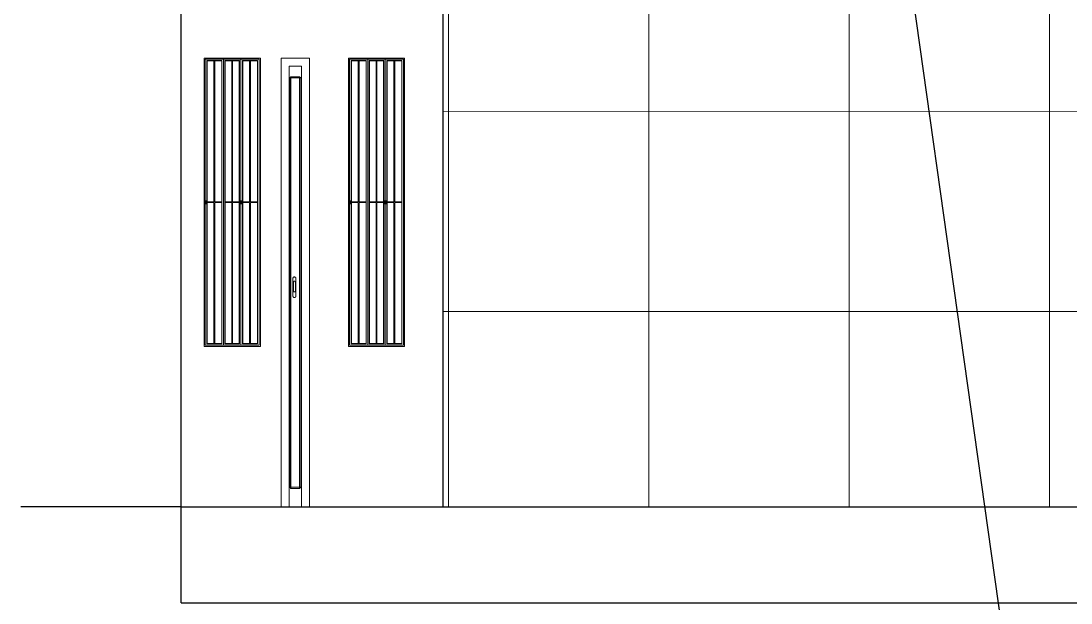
# Model space of a CAD drawing. Header units: inches. Extents: x -5000150 to -4996975, y -3262045 to -3259800.
# Drawn here: x -4998439 to -4998242.5, y -3261155.9 to -3261047 of the extents above; entities that cross this region are included whole.
import ezdxf

# ---------------------------------------------------------------- set-up
doc = ezdxf.new("R2010")
doc.units = ezdxf.units.IN
doc.header["$LTSCALE"] = 2
doc.header["$MEASUREMENT"] = 0
doc.linetypes.add('ACAD_ISO02W100', pattern=[15, 12, -3])
doc.layers.get('0').update_dxf_attribs({"linetype": 'CONTINUOUS'})
doc.layers.add('HATCH', color=60, linetype='ACAD_ISO02W100', lineweight=13)
doc.layers.add('window', color=4, linetype='CONTINUOUS', lineweight=13)

msp = doc.modelspace()

# ---------------------------------------------------------------- hatches: boundary and pattern name
at = {"layer": 'HATCH', "transparency": 33554661}
h = msp.add_hatch(dxfattribs=at)
h.set_pattern_fill('ANSI37', color=256, scale=300, angle=45)
h.set_pattern_definition([(90, (6203.46, 1998.61), (-37.5, 0), []), (180, (6203.46, 1998.61), (-4e-15, -37.5), [])])
h.paths.add_polyline_path([(-4998360.01, -3261137.91), (-4998075.77, -3261137.91), (-4998075.77, -3260806.91), (-4998045.77, -3260806.91), (-4998045.77, -3260801.91), (-4998075.77, -3260801.91), (-4998075.77, -3260763.91), (-4998360.01, -3260763.91), (-4998360.01, -3260801.91)])

# ---------------------------------------------------------------- linework, layer by layer
at = {"ltscale": 0.5}
for p, q in [((-4998360.01, -3261137.91), (-4998360.01, -3260801.91)), ((-4998409.02, -3261137.91), (-4998409.02, -3261030.91)), ((-4998409.02, -3261137.91), (-4998439.02, -3261137.91)), ((-4998409.02, -3261137.91), (-4998075.77, -3261137.91)), ((-4998409.02, -3261155.91), (-4998409.02, -3261137.91)), ((-4998409.02, -3261155.91), (-4998075.77, -3261155.91))]:
    msp.add_line(p, q, dxfattribs=at)
msp.add_xline((-4998403.3, -3260110.56), (-0.1395005, 0.990222), dxfattribs=at)
at = {"layer": 'window'}
for p, q in [((-4998404.75, -3261107.91), (-4998404.75, -3261053.91)), ((-4998394.22, -3261053.91), (-4998404.75, -3261053.91)), ((-4998404.53, -3261107.65), (-4998404.53, -3261054.11)), ((-4998394.45, -3261054.11), (-4998404.53, -3261054.11)), ((-4998404.24, -3261107.39), (-4998404.24, -3261054.38)), ((-4998404.24, -3261054.38), (-4998401.42, -3261054.38)), ((-4998404.2, -3261054.41), (-4998404.24, -3261054.38)), ((-4998404.2, -3261107.35), (-4998404.2, -3261054.41)), ((-4998401.45, -3261054.41), (-4998404.2, -3261054.41)), ((-4998402.9, -3261054.41), (-4998402.9, -3261080.81)), ((-4998402.75, -3261054.41), (-4998402.75, -3261080.81)), ((-4998401.45, -3261054.41), (-4998401.42, -3261054.38)), ((-4998401.45, -3261054.41), (-4998401.45, -3261107.35)), ((-4998401.42, -3261054.38), (-4998401.42, -3261107.39)), ((-4998401.13, -3261054.11), (-4998401.13, -3261107.65)), ((-4998398.13, -3261054.38), (-4998400.84, -3261054.38)), ((-4998400.84, -3261054.38), (-4998400.84, -3261107.39)), ((-4998400.8, -3261054.41), (-4998400.84, -3261054.38)), ((-4998400.8, -3261054.41), (-4998400.8, -3261107.35)), ((-4998400.8, -3261054.41), (-4998398.17, -3261054.41)), ((-4998399.56, -3261054.41), (-4998399.56, -3261080.81)), ((-4998399.41, -3261054.41), (-4998399.41, -3261080.81)), ((-4998398.17, -3261054.41), (-4998398.13, -3261054.38)), ((-4998398.17, -3261107.35), (-4998398.17, -3261054.41)), ((-4998398.13, -3261107.39), (-4998398.13, -3261054.38)), ((-4998397.84, -3261054.11), (-4998397.84, -3261107.65)), ((-4998397.55, -3261107.39), (-4998397.55, -3261054.38)), ((-4998397.55, -3261054.38), (-4998394.74, -3261054.38)), ((-4998397.52, -3261054.41), (-4998397.55, -3261054.38)), ((-4998397.52, -3261107.35), (-4998397.52, -3261054.41)), ((-4998394.77, -3261054.41), (-4998397.52, -3261054.41)), ((-4998396.22, -3261054.41), (-4998396.22, -3261080.81)), ((-4998396.07, -3261054.41), (-4998396.07, -3261080.81)), ((-4998394.77, -3261054.41), (-4998394.74, -3261054.38)), ((-4998394.77, -3261054.41), (-4998394.77, -3261107.35)), ((-4998394.74, -3261054.38), (-4998394.74, -3261107.39)), ((-4998394.45, -3261054.11), (-4998394.45, -3261107.65)), ((-4998394.22, -3261107.91), (-4998394.22, -3261053.91)), ((-4998377.73, -3261107.91), (-4998377.73, -3261053.91)), ((-4998367.21, -3261053.91), (-4998377.73, -3261053.91)), ((-4998377.51, -3261107.65), (-4998377.51, -3261054.11)), ((-4998367.43, -3261054.11), (-4998377.51, -3261054.11)), ((-4998377.22, -3261107.39), (-4998377.22, -3261054.38)), ((-4998377.22, -3261054.38), (-4998374.4, -3261054.38)), ((-4998377.18, -3261054.41), (-4998377.22, -3261054.38)), ((-4998377.18, -3261107.35), (-4998377.18, -3261054.41)), ((-4998374.44, -3261054.41), (-4998377.18, -3261054.41)), ((-4998375.88, -3261054.41), (-4998375.88, -3261080.81)), ((-4998375.74, -3261054.41), (-4998375.74, -3261080.81)), ((-4998374.44, -3261054.41), (-4998374.4, -3261054.38)), ((-4998374.44, -3261054.41), (-4998374.44, -3261107.35)), ((-4998374.4, -3261054.38), (-4998374.4, -3261107.39)), ((-4998374.11, -3261054.11), (-4998374.11, -3261107.65)), ((-4998371.12, -3261054.38), (-4998373.82, -3261054.38)), ((-4998373.82, -3261054.38), (-4998373.82, -3261107.39)), ((-4998373.78, -3261054.41), (-4998373.82, -3261054.38)), ((-4998373.78, -3261054.41), (-4998373.78, -3261107.35)), ((-4998373.78, -3261054.41), (-4998371.15, -3261054.41)), ((-4998372.54, -3261054.41), (-4998372.54, -3261080.81)), ((-4998372.4, -3261054.41), (-4998372.4, -3261080.81)), ((-4998371.15, -3261054.41), (-4998371.12, -3261054.38)), ((-4998371.15, -3261107.35), (-4998371.15, -3261054.41)), ((-4998371.12, -3261107.39), (-4998371.12, -3261054.38)), ((-4998370.83, -3261054.11), (-4998370.83, -3261107.65)), ((-4998370.54, -3261107.39), (-4998370.54, -3261054.38)), ((-4998370.54, -3261054.38), (-4998367.72, -3261054.38)), ((-4998370.5, -3261054.41), (-4998370.54, -3261054.38)), ((-4998370.5, -3261107.35), (-4998370.5, -3261054.41)), ((-4998367.76, -3261054.41), (-4998370.5, -3261054.41)), ((-4998369.2, -3261054.41), (-4998369.2, -3261080.81)), ((-4998369.06, -3261054.41), (-4998369.06, -3261080.81)), ((-4998367.76, -3261054.41), (-4998367.72, -3261054.38)), ((-4998367.76, -3261054.41), (-4998367.76, -3261107.35)), ((-4998367.72, -3261054.38), (-4998367.72, -3261107.39)), ((-4998367.43, -3261054.11), (-4998367.43, -3261107.65)), ((-4998367.21, -3261107.91), (-4998367.21, -3261053.91)), ((-4998388.71, -3261057.6), (-4998388.49, -3261057.38)), ((-4998386.65, -3261057.6), (-4998386.88, -3261057.38)), ((-4998404.42, -3261080.64), (-4998404.41, -3261080.63)), ((-4998404.42, -3261080.64), (-4998404.42, -3261080.64)), ((-4998404.42, -3261080.65), (-4998404.42, -3261080.64)), ((-4998404.42, -3261080.65), (-4998404.42, -3261080.64)), ((-4998404.42, -3261081.15), (-4998404.42, -3261080.65)), ((-4998404.42, -3261081.16), (-4998404.42, -3261081.15)), ((-4998404.42, -3261081.16), (-4998404.41, -3261081.17)), ((-4998404.42, -3261081.16), (-4998404.42, -3261081.16)), ((-4998404.4, -3261080.62), (-4998404.41, -3261080.63)), ((-4998404.41, -3261080.63), (-4998404.41, -3261080.63)), ((-4998404.41, -3261080.63), (-4998404.41, -3261080.63)), ((-4998404.4, -3261080.75), (-4998404.41, -3261080.76)), ((-4998404.41, -3261080.76), (-4998404.41, -3261081.01)), ((-4998404.4, -3261081.01), (-4998404.41, -3261081.01)), ((-4998404.41, -3261081.17), (-4998404.41, -3261081.17)), ((-4998404.4, -3261081.18), (-4998404.41, -3261081.17)), ((-4998404.41, -3261081.17), (-4998404.41, -3261081.17)), ((-4998404.39, -3261080.62), (-4998404.4, -3261080.62)), ((-4998404.4, -3261080.62), (-4998404.4, -3261080.62)), ((-4998404.4, -3261080.74), (-4998404.4, -3261080.75)), ((-4998404.4, -3261080.74), (-4998404.4, -3261080.74)), ((-4998404.39, -3261080.74), (-4998404.4, -3261080.74)), ((-4998404.4, -3261080.75), (-4998404.4, -3261080.75)), ((-4998404.4, -3261080.75), (-4998404.4, -3261080.75)), ((-4998404.4, -3261081.02), (-4998404.4, -3261081.01)), ((-4998404.4, -3261081.01), (-4998404.4, -3261081.01)), ((-4998404.39, -3261081.03), (-4998404.4, -3261081.02)), ((-4998404.4, -3261081.02), (-4998404.4, -3261081.02)), ((-4998404.4, -3261081.02), (-4998404.4, -3261081.02)), ((-4998404.4, -3261081.18), (-4998404.4, -3261081.18)), ((-4998404.4, -3261081.18), (-4998404.39, -3261081.18)), ((-4998404.38, -3261080.62), (-4998404.39, -3261080.62)), ((-4998404.39, -3261080.73), (-4998404.39, -3261080.74)), ((-4998404.38, -3261080.73), (-4998404.39, -3261080.73)), ((-4998404.39, -3261080.74), (-4998404.39, -3261080.74)), ((-4998404.38, -3261081.03), (-4998404.39, -3261081.03)), ((-4998404.39, -3261081.03), (-4998404.39, -3261081.03)), ((-4998404.39, -3261081.03), (-4998404.39, -3261081.03)), ((-4998404.38, -3261081.18), (-4998404.39, -3261081.18)), ((-4998404.38, -3261080.62), (-4998404.38, -3261080.62)), ((-4998404.37, -3261080.62), (-4998404.38, -3261080.62)), ((-4998404.38, -3261080.73), (-4998404.38, -3261080.73)), ((-4998404.37, -3261080.73), (-4998404.38, -3261080.73)), ((-4998404.37, -3261081.03), (-4998404.38, -3261081.03)), ((-4998404.38, -3261081.03), (-4998404.38, -3261081.03)), ((-4998404.38, -3261081.18), (-4998404.38, -3261081.18)), ((-4998404.38, -3261081.18), (-4998404.37, -3261081.18)), ((-4998404.37, -3261080.62), (-4998404.37, -3261080.62)), ((-4998404.37, -3261080.62), (-4998404.36, -3261080.62)), ((-4998404.37, -3261080.73), (-4998404.37, -3261080.73)), ((-4998404.37, -3261080.74), (-4998404.37, -3261080.73)), ((-4998404.36, -3261080.74), (-4998404.37, -3261080.74)), ((-4998404.36, -3261081.03), (-4998404.37, -3261081.03)), ((-4998404.37, -3261081.03), (-4998404.37, -3261081.03)), ((-4998404.37, -3261081.03), (-4998404.37, -3261081.03)), ((-4998404.36, -3261081.18), (-4998404.37, -3261081.18)), ((-4998404.37, -3261081.18), (-4998404.37, -3261081.18)), ((-4998404.36, -3261080.62), (-4998404.35, -3261080.62)), ((-4998404.36, -3261080.74), (-4998404.36, -3261080.74)), ((-4998404.36, -3261080.74), (-4998404.36, -3261080.74)), ((-4998404.35, -3261080.75), (-4998404.36, -3261080.74)), ((-4998404.35, -3261081.02), (-4998404.36, -3261081.02)), ((-4998404.36, -3261081.02), (-4998404.36, -3261081.02)), ((-4998404.36, -3261081.02), (-4998404.36, -3261081.03)), ((-4998404.35, -3261081.18), (-4998404.36, -3261081.18)), ((-4998404.35, -3261080.62), (-4998404.35, -3261080.63)), ((-4998404.35, -3261080.63), (-4998404.35, -3261080.63)), ((-4998404.34, -3261080.63), (-4998404.35, -3261080.63)), ((-4998404.35, -3261080.75), (-4998404.35, -3261080.75)), ((-4998404.35, -3261080.75), (-4998404.35, -3261080.75)), ((-4998404.35, -3261080.76), (-4998404.35, -3261080.75)), ((-4998404.35, -3261081.01), (-4998404.35, -3261080.76)), ((-4998404.35, -3261081.01), (-4998404.35, -3261081.01)), ((-4998404.35, -3261081.01), (-4998404.35, -3261081.01)), ((-4998404.35, -3261081.01), (-4998404.35, -3261081.02)), ((-4998404.35, -3261081.17), (-4998404.34, -3261081.17)), ((-4998404.35, -3261081.17), (-4998404.35, -3261081.17)), ((-4998404.35, -3261081.18), (-4998404.35, -3261081.17)), ((-4998404.34, -3261080.64), (-4998404.34, -3261080.63)), ((-4998404.34, -3261080.64), (-4998404.34, -3261080.65)), ((-4998404.34, -3261080.64), (-4998404.34, -3261080.64)), ((-4998404.34, -3261080.65), (-4998404.34, -3261081.15)), ((-4998404.34, -3261081.16), (-4998404.34, -3261081.15)), ((-4998404.34, -3261081.15), (-4998404.34, -3261081.16)), ((-4998404.34, -3261081.16), (-4998404.34, -3261081.16)), ((-4998404.34, -3261081.16), (-4998404.34, -3261081.17)), ((-4998404.2, -3261080.81), (-4998402.9, -3261080.81)), ((-4998404.2, -3261080.95), (-4998402.9, -3261080.95)), ((-4998402.9, -3261080.95), (-4998402.9, -3261107.35)), ((-4998402.75, -3261080.81), (-4998401.45, -3261080.81)), ((-4998402.75, -3261080.95), (-4998401.45, -3261080.95)), ((-4998402.75, -3261080.95), (-4998402.75, -3261107.35)), ((-4998399.56, -3261080.81), (-4998400.8, -3261080.81)), ((-4998399.56, -3261080.95), (-4998400.8, -3261080.95)), ((-4998399.56, -3261080.95), (-4998399.56, -3261107.35)), ((-4998398.17, -3261080.81), (-4998399.41, -3261080.81)), ((-4998399.41, -3261080.95), (-4998399.41, -3261107.35)), ((-4998398.17, -3261080.95), (-4998399.41, -3261080.95)), ((-4998398.03, -3261080.63), (-4998398.03, -3261080.64)), ((-4998398.02, -3261080.63), (-4998398.03, -3261080.63)), ((-4998398.03, -3261080.64), (-4998398.03, -3261080.65)), ((-4998398.03, -3261080.64), (-4998398.03, -3261080.64)), ((-4998398.03, -3261080.65), (-4998398.03, -3261081.15)), ((-4998398.03, -3261081.16), (-4998398.03, -3261081.15)), ((-4998398.03, -3261081.15), (-4998398.03, -3261081.16)), ((-4998398.03, -3261081.16), (-4998398.03, -3261081.16)), ((-4998398.03, -3261081.16), (-4998398.03, -3261081.17)), ((-4998398.03, -3261081.17), (-4998398.02, -3261081.17)), ((-4998398.01, -3261080.62), (-4998398.02, -3261080.63)), ((-4998398.02, -3261080.63), (-4998398.02, -3261080.63)), ((-4998398.02, -3261080.75), (-4998398.01, -3261080.75)), ((-4998398.02, -3261080.75), (-4998398.02, -3261080.75)), ((-4998398.02, -3261080.76), (-4998398.02, -3261080.75)), ((-4998398.02, -3261080.79), (-4998398.02, -3261080.76)), ((-4998398.02, -3261080.79), (-4998398.01, -3261080.78)), ((-4998398.02, -3261080.79), (-4998398.02, -3261080.79)), ((-4998398.02, -3261080.79), (-4998398.02, -3261080.79)), ((-4998398.02, -3261081.01), (-4998398.02, -3261080.79)), ((-4998398.02, -3261081.01), (-4998398.02, -3261081.01)), ((-4998398.02, -3261081.01), (-4998398.02, -3261081.01)), ((-4998398.02, -3261081.01), (-4998398.01, -3261081.02)), ((-4998398.02, -3261081.17), (-4998398.02, -3261081.17)), ((-4998398.02, -3261081.17), (-4998398.01, -3261081.18)), ((-4998398, -3261080.62), (-4998398.01, -3261080.62)), ((-4998398.01, -3261080.62), (-4998398.01, -3261080.62)), ((-4998398.01, -3261080.74), (-4998398, -3261080.74)), ((-4998398.01, -3261080.74), (-4998398.01, -3261080.74)), ((-4998398.01, -3261080.74), (-4998398.01, -3261080.74)), ((-4998398.01, -3261080.75), (-4998398.01, -3261080.74)), ((-4998398.01, -3261080.77), (-4998398, -3261080.77)), ((-4998398.01, -3261080.78), (-4998398.01, -3261080.77)), ((-4998398.01, -3261080.78), (-4998398.01, -3261080.78)), ((-4998398.01, -3261080.78), (-4998398.01, -3261080.78)), ((-4998398.01, -3261081.02), (-4998398.01, -3261081.02)), ((-4998398.01, -3261081.02), (-4998398.01, -3261081.02)), ((-4998398.01, -3261081.02), (-4998398.01, -3261081.03)), ((-4998398.01, -3261081.03), (-4998398, -3261081.03)), ((-4998398.01, -3261081.18), (-4998398.01, -3261081.18)), ((-4998398.01, -3261081.18), (-4998398, -3261081.18)), ((-4998398, -3261080.62), (-4998398, -3261080.62)), ((-4998397.99, -3261080.62), (-4998398, -3261080.62)), ((-4998398, -3261080.73), (-4998397.99, -3261080.73)), ((-4998398, -3261080.73), (-4998398, -3261080.73)), ((-4998398, -3261080.74), (-4998398, -3261080.73)), ((-4998398, -3261080.77), (-4998397.99, -3261080.77)), ((-4998398, -3261080.77), (-4998398, -3261080.77)), ((-4998398, -3261080.77), (-4998398, -3261080.77)), ((-4998398, -3261081.03), (-4998398, -3261081.03)), ((-4998398, -3261081.03), (-4998398, -3261081.03)), ((-4998398, -3261081.03), (-4998397.99, -3261081.03)), ((-4998398, -3261081.18), (-4998397.99, -3261081.18)), ((-4998398, -3261081.18), (-4998398, -3261081.18)), ((-4998397.98, -3261080.62), (-4998397.99, -3261080.62)), ((-4998397.99, -3261080.73), (-4998397.98, -3261080.73)), ((-4998397.99, -3261080.73), (-4998397.99, -3261080.73)), ((-4998397.99, -3261080.77), (-4998397.99, -3261080.77)), ((-4998397.99, -3261080.77), (-4998397.98, -3261080.77)), ((-4998397.99, -3261081.03), (-4998397.99, -3261081.03)), ((-4998397.99, -3261081.03), (-4998397.98, -3261081.03)), ((-4998397.99, -3261081.18), (-4998397.98, -3261081.18)), ((-4998397.98, -3261080.62), (-4998397.98, -3261080.62)), ((-4998397.97, -3261080.62), (-4998397.98, -3261080.62)), ((-4998397.98, -3261080.73), (-4998397.98, -3261080.74)), ((-4998397.98, -3261080.74), (-4998397.97, -3261080.74)), ((-4998397.98, -3261080.74), (-4998397.98, -3261080.74)), ((-4998397.98, -3261080.77), (-4998397.98, -3261080.77)), ((-4998397.98, -3261080.77), (-4998397.97, -3261080.78)), ((-4998397.98, -3261080.77), (-4998397.98, -3261080.77)), ((-4998397.98, -3261081.03), (-4998397.97, -3261081.02)), ((-4998397.98, -3261081.03), (-4998397.98, -3261081.03)), ((-4998397.98, -3261081.03), (-4998397.98, -3261081.03)), ((-4998397.98, -3261081.18), (-4998397.98, -3261081.18)), ((-4998397.98, -3261081.18), (-4998397.97, -3261081.18)), ((-4998397.97, -3261080.62), (-4998397.97, -3261080.62)), ((-4998397.96, -3261080.63), (-4998397.97, -3261080.62)), ((-4998397.97, -3261080.74), (-4998397.97, -3261080.75)), ((-4998397.97, -3261080.74), (-4998397.97, -3261080.74)), ((-4998397.97, -3261080.75), (-4998397.96, -3261080.75)), ((-4998397.97, -3261080.75), (-4998397.97, -3261080.75)), ((-4998397.97, -3261080.78), (-4998397.97, -3261080.79)), ((-4998397.97, -3261080.78), (-4998397.97, -3261080.78)), ((-4998397.97, -3261080.78), (-4998397.97, -3261080.78)), ((-4998397.97, -3261080.79), (-4998397.96, -3261080.79)), ((-4998397.97, -3261081.02), (-4998397.97, -3261081.01)), ((-4998397.97, -3261081.01), (-4998397.96, -3261081.01)), ((-4998397.97, -3261081.02), (-4998397.97, -3261081.02)), ((-4998397.97, -3261081.02), (-4998397.97, -3261081.02)), ((-4998397.97, -3261081.18), (-4998397.96, -3261081.17)), ((-4998397.97, -3261081.18), (-4998397.97, -3261081.18)), ((-4998397.95, -3261080.64), (-4998397.96, -3261080.63)), ((-4998397.96, -3261080.63), (-4998397.96, -3261080.63)), ((-4998397.96, -3261080.63), (-4998397.96, -3261080.63)), ((-4998397.96, -3261080.75), (-4998397.96, -3261080.76)), ((-4998397.96, -3261081.01), (-4998397.96, -3261080.76)), ((-4998397.96, -3261080.79), (-4998397.96, -3261080.79)), ((-4998397.96, -3261081.01), (-4998397.96, -3261081.01)), ((-4998397.96, -3261081.17), (-4998397.95, -3261081.16)), ((-4998397.96, -3261081.17), (-4998397.96, -3261081.17)), ((-4998397.96, -3261081.17), (-4998397.96, -3261081.17)), ((-4998397.95, -3261080.64), (-4998397.95, -3261080.64)), ((-4998397.95, -3261080.65), (-4998397.95, -3261080.64)), ((-4998397.95, -3261080.65), (-4998397.95, -3261080.64)), ((-4998397.95, -3261081.15), (-4998397.95, -3261080.65)), ((-4998397.95, -3261081.16), (-4998397.95, -3261081.15)), ((-4998397.95, -3261081.16), (-4998397.95, -3261081.16)), ((-4998397.74, -3261080.64), (-4998397.73, -3261080.64)), ((-4998397.74, -3261080.65), (-4998397.74, -3261080.64)), ((-4998397.74, -3261080.65), (-4998397.73, -3261080.64)), ((-4998397.74, -3261081.15), (-4998397.74, -3261080.65)), ((-4998397.74, -3261081.16), (-4998397.74, -3261081.15)), ((-4998397.73, -3261081.16), (-4998397.74, -3261081.16)), ((-4998397.73, -3261080.64), (-4998397.73, -3261080.63)), ((-4998397.72, -3261080.63), (-4998397.73, -3261080.63)), ((-4998397.73, -3261080.63), (-4998397.73, -3261080.63)), ((-4998397.73, -3261081.16), (-4998397.73, -3261081.17)), ((-4998397.73, -3261081.17), (-4998397.73, -3261081.17)), ((-4998397.73, -3261081.17), (-4998397.72, -3261081.17)), ((-4998397.72, -3261080.62), (-4998397.71, -3261080.62)), ((-4998397.72, -3261080.62), (-4998397.72, -3261080.63)), ((-4998397.72, -3261080.74), (-4998397.72, -3261080.75)), ((-4998397.72, -3261080.74), (-4998397.72, -3261080.74)), ((-4998397.71, -3261080.74), (-4998397.72, -3261080.74)), ((-4998397.72, -3261080.75), (-4998397.72, -3261080.76)), ((-4998397.72, -3261080.75), (-4998397.72, -3261080.75)), ((-4998397.72, -3261080.75), (-4998397.72, -3261080.75)), ((-4998397.72, -3261080.76), (-4998397.72, -3261081.01)), ((-4998397.72, -3261081.02), (-4998397.72, -3261081.01)), ((-4998397.72, -3261081.01), (-4998397.72, -3261081.01)), ((-4998397.72, -3261081.01), (-4998397.72, -3261081.01)), ((-4998397.71, -3261081.03), (-4998397.72, -3261081.02)), ((-4998397.72, -3261081.02), (-4998397.72, -3261081.02)), ((-4998397.72, -3261081.02), (-4998397.72, -3261081.02)), ((-4998397.72, -3261081.18), (-4998397.72, -3261081.17)), ((-4998397.71, -3261081.18), (-4998397.72, -3261081.18)), ((-4998397.7, -3261080.62), (-4998397.71, -3261080.62)), ((-4998397.71, -3261080.62), (-4998397.71, -3261080.62)), ((-4998397.7, -3261080.73), (-4998397.71, -3261080.74)), ((-4998397.71, -3261080.74), (-4998397.71, -3261080.74)), ((-4998397.7, -3261081.03), (-4998397.71, -3261081.03)), ((-4998397.71, -3261081.03), (-4998397.71, -3261081.03)), ((-4998397.7, -3261081.18), (-4998397.71, -3261081.18)), ((-4998397.71, -3261081.18), (-4998397.71, -3261081.18)), ((-4998397.7, -3261080.62), (-4998397.7, -3261080.62)), ((-4998397.69, -3261080.62), (-4998397.7, -3261080.62)), ((-4998397.7, -3261080.73), (-4998397.7, -3261080.73)), ((-4998397.7, -3261080.73), (-4998397.7, -3261080.73)), ((-4998397.69, -3261080.73), (-4998397.7, -3261080.73)), ((-4998397.69, -3261081.03), (-4998397.7, -3261081.03)), ((-4998397.7, -3261081.03), (-4998397.7, -3261081.03)), ((-4998397.7, -3261081.03), (-4998397.7, -3261081.03)), ((-4998397.7, -3261081.18), (-4998397.7, -3261081.18)), ((-4998397.7, -3261081.18), (-4998397.69, -3261081.18)), ((-4998397.69, -3261080.62), (-4998397.68, -3261080.62)), ((-4998397.69, -3261080.73), (-4998397.69, -3261080.73)), ((-4998397.68, -3261080.74), (-4998397.69, -3261080.73)), ((-4998397.68, -3261081.03), (-4998397.69, -3261081.03)), ((-4998397.69, -3261081.03), (-4998397.69, -3261081.03)), ((-4998397.69, -3261081.18), (-4998397.68, -3261081.18)), ((-4998397.68, -3261080.62), (-4998397.68, -3261080.62)), ((-4998397.68, -3261080.62), (-4998397.67, -3261080.62)), ((-4998397.68, -3261080.74), (-4998397.68, -3261080.74)), ((-4998397.68, -3261080.74), (-4998397.68, -3261080.74)), ((-4998397.68, -3261080.74), (-4998397.68, -3261080.74)), ((-4998397.67, -3261080.75), (-4998397.68, -3261080.74)), ((-4998397.67, -3261081.02), (-4998397.68, -3261081.02)), ((-4998397.68, -3261081.02), (-4998397.68, -3261081.02)), ((-4998397.68, -3261081.02), (-4998397.68, -3261081.03)), ((-4998397.68, -3261081.03), (-4998397.68, -3261081.03)), ((-4998397.67, -3261081.18), (-4998397.68, -3261081.18)), ((-4998397.68, -3261081.18), (-4998397.68, -3261081.18)), ((-4998397.67, -3261080.62), (-4998397.67, -3261080.63)), ((-4998397.67, -3261080.63), (-4998397.66, -3261080.63)), ((-4998397.67, -3261080.75), (-4998397.67, -3261080.75)), ((-4998397.67, -3261080.75), (-4998397.67, -3261080.75)), ((-4998397.67, -3261080.76), (-4998397.67, -3261080.75)), ((-4998397.67, -3261081.01), (-4998397.67, -3261080.76)), ((-4998397.67, -3261081.01), (-4998397.67, -3261081.01)), ((-4998397.67, -3261081.01), (-4998397.67, -3261081.01)), ((-4998397.67, -3261081.01), (-4998397.67, -3261081.02)), ((-4998397.67, -3261081.17), (-4998397.66, -3261081.17)), ((-4998397.67, -3261081.18), (-4998397.67, -3261081.17)), ((-4998397.66, -3261080.64), (-4998397.66, -3261080.63)), ((-4998397.66, -3261080.63), (-4998397.66, -3261080.63)), ((-4998397.66, -3261080.64), (-4998397.66, -3261080.65)), ((-4998397.66, -3261080.64), (-4998397.66, -3261080.64)), ((-4998397.66, -3261080.65), (-4998397.66, -3261081.15)), ((-4998397.66, -3261081.16), (-4998397.66, -3261081.15)), ((-4998397.66, -3261081.15), (-4998397.66, -3261081.16)), ((-4998397.66, -3261081.16), (-4998397.66, -3261081.16)), ((-4998397.66, -3261081.16), (-4998397.66, -3261081.17)), ((-4998397.66, -3261081.17), (-4998397.66, -3261081.17)), ((-4998397.52, -3261080.81), (-4998396.22, -3261080.81)), ((-4998397.52, -3261080.95), (-4998396.22, -3261080.95)), ((-4998396.22, -3261080.95), (-4998396.22, -3261107.35)), ((-4998396.07, -3261080.81), (-4998394.77, -3261080.81)), ((-4998396.07, -3261080.95), (-4998394.77, -3261080.95)), ((-4998396.07, -3261080.95), (-4998396.07, -3261107.35)), ((-4998377.4, -3261080.64), (-4998377.4, -3261080.63)), ((-4998377.4, -3261080.63), (-4998377.39, -3261080.63)), ((-4998377.4, -3261080.64), (-4998377.4, -3261080.64)), ((-4998377.4, -3261080.65), (-4998377.4, -3261080.64)), ((-4998377.4, -3261080.65), (-4998377.4, -3261080.64)), ((-4998377.4, -3261081.15), (-4998377.4, -3261080.65)), ((-4998377.4, -3261081.16), (-4998377.4, -3261081.15)), ((-4998377.4, -3261081.16), (-4998377.4, -3261081.17)), ((-4998377.4, -3261081.16), (-4998377.4, -3261081.16)), ((-4998377.4, -3261081.17), (-4998377.39, -3261081.17)), ((-4998377.38, -3261080.62), (-4998377.39, -3261080.63)), ((-4998377.39, -3261080.63), (-4998377.39, -3261080.63)), ((-4998377.38, -3261080.74), (-4998377.39, -3261080.75)), ((-4998377.39, -3261080.75), (-4998377.39, -3261080.76)), ((-4998377.39, -3261080.75), (-4998377.39, -3261080.75)), ((-4998377.39, -3261080.75), (-4998377.39, -3261080.75)), ((-4998377.39, -3261080.76), (-4998377.39, -3261081.01)), ((-4998377.39, -3261081.02), (-4998377.39, -3261081.01)), ((-4998377.39, -3261081.01), (-4998377.39, -3261081.01)), ((-4998377.39, -3261081.01), (-4998377.39, -3261081.01)), ((-4998377.38, -3261081.02), (-4998377.39, -3261081.02)), ((-4998377.38, -3261081.18), (-4998377.39, -3261081.17)), ((-4998377.39, -3261081.17), (-4998377.39, -3261081.17)), ((-4998377.37, -3261080.62), (-4998377.38, -3261080.62)), ((-4998377.38, -3261080.62), (-4998377.38, -3261080.62)), ((-4998377.38, -3261080.74), (-4998377.38, -3261080.74)), ((-4998377.38, -3261080.74), (-4998377.38, -3261080.74)), ((-4998377.37, -3261080.74), (-4998377.38, -3261080.74)), ((-4998377.38, -3261081.03), (-4998377.38, -3261081.02)), ((-4998377.38, -3261081.02), (-4998377.38, -3261081.02)), ((-4998377.37, -3261081.03), (-4998377.38, -3261081.03)), ((-4998377.38, -3261081.18), (-4998377.38, -3261081.18)), ((-4998377.38, -3261081.18), (-4998377.37, -3261081.18)), ((-4998377.37, -3261080.62), (-4998377.37, -3261080.62)), ((-4998377.36, -3261080.62), (-4998377.37, -3261080.62)), ((-4998377.37, -3261080.73), (-4998377.37, -3261080.74)), ((-4998377.37, -3261080.73), (-4998377.37, -3261080.73)), ((-4998377.36, -3261080.73), (-4998377.37, -3261080.73)), ((-4998377.36, -3261081.03), (-4998377.37, -3261081.03)), ((-4998377.37, -3261081.03), (-4998377.37, -3261081.03)), ((-4998377.37, -3261081.03), (-4998377.37, -3261081.03)), ((-4998377.36, -3261081.18), (-4998377.37, -3261081.18)), ((-4998377.37, -3261081.18), (-4998377.37, -3261081.18)), ((-4998377.35, -3261080.62), (-4998377.36, -3261080.62)), ((-4998377.36, -3261080.73), (-4998377.36, -3261080.73)), ((-4998377.35, -3261080.73), (-4998377.36, -3261080.73)), ((-4998377.35, -3261081.03), (-4998377.36, -3261081.03)), ((-4998377.36, -3261081.03), (-4998377.36, -3261081.03)), ((-4998377.36, -3261081.18), (-4998377.35, -3261081.18)), ((-4998377.35, -3261080.62), (-4998377.35, -3261080.62)), ((-4998377.35, -3261080.62), (-4998377.34, -3261080.62)), ((-4998377.35, -3261080.74), (-4998377.35, -3261080.73)), ((-4998377.35, -3261080.74), (-4998377.35, -3261080.74)), ((-4998377.34, -3261080.74), (-4998377.35, -3261080.74)), ((-4998377.34, -3261081.02), (-4998377.35, -3261081.03)), ((-4998377.35, -3261081.03), (-4998377.35, -3261081.03)), ((-4998377.35, -3261081.03), (-4998377.35, -3261081.03)), ((-4998377.34, -3261081.18), (-4998377.35, -3261081.18)), ((-4998377.35, -3261081.18), (-4998377.35, -3261081.18)), ((-4998377.34, -3261080.62), (-4998377.34, -3261080.62)), ((-4998377.34, -3261080.62), (-4998377.33, -3261080.63)), ((-4998377.34, -3261080.74), (-4998377.34, -3261080.74)), ((-4998377.34, -3261080.75), (-4998377.34, -3261080.74)), ((-4998377.34, -3261080.75), (-4998377.34, -3261080.75)), ((-4998377.33, -3261080.75), (-4998377.34, -3261080.75)), ((-4998377.33, -3261081.01), (-4998377.34, -3261081.01)), ((-4998377.34, -3261081.01), (-4998377.34, -3261081.02)), ((-4998377.34, -3261081.02), (-4998377.34, -3261081.02)), ((-4998377.34, -3261081.02), (-4998377.34, -3261081.02)), ((-4998377.34, -3261081.18), (-4998377.33, -3261081.17)), ((-4998377.34, -3261081.18), (-4998377.34, -3261081.18)), ((-4998377.32, -3261080.64), (-4998377.33, -3261080.63)), ((-4998377.33, -3261080.63), (-4998377.33, -3261080.63)), ((-4998377.33, -3261080.63), (-4998377.33, -3261080.63)), ((-4998377.33, -3261080.76), (-4998377.33, -3261080.75)), ((-4998377.33, -3261081.01), (-4998377.33, -3261080.76)), ((-4998377.33, -3261081.01), (-4998377.33, -3261081.01)), ((-4998377.32, -3261081.16), (-4998377.33, -3261081.17)), ((-4998377.33, -3261081.17), (-4998377.33, -3261081.17)), ((-4998377.33, -3261081.17), (-4998377.33, -3261081.17)), ((-4998377.32, -3261080.64), (-4998377.32, -3261080.65)), ((-4998377.32, -3261080.64), (-4998377.32, -3261080.64)), ((-4998377.32, -3261080.65), (-4998377.32, -3261081.15)), ((-4998377.32, -3261081.16), (-4998377.32, -3261081.15)), ((-4998377.32, -3261081.15), (-4998377.32, -3261081.16)), ((-4998377.32, -3261081.16), (-4998377.32, -3261081.16)), ((-4998377.18, -3261080.81), (-4998375.88, -3261080.81)), ((-4998377.18, -3261080.95), (-4998375.88, -3261080.95)), ((-4998375.88, -3261080.95), (-4998375.88, -3261107.35)), ((-4998375.74, -3261080.81), (-4998374.44, -3261080.81)), ((-4998375.74, -3261080.95), (-4998374.44, -3261080.95)), ((-4998375.74, -3261080.95), (-4998375.74, -3261107.35)), ((-4998372.54, -3261080.81), (-4998373.78, -3261080.81)), ((-4998372.54, -3261080.95), (-4998373.78, -3261080.95)), ((-4998372.54, -3261080.95), (-4998372.54, -3261107.35)), ((-4998371.15, -3261080.81), (-4998372.4, -3261080.81)), ((-4998372.4, -3261080.95), (-4998372.4, -3261107.35)), ((-4998371.15, -3261080.95), (-4998372.4, -3261080.95)), ((-4998371, -3261080.63), (-4998371.01, -3261080.63)), ((-4998371.01, -3261080.63), (-4998371.01, -3261080.64)), ((-4998371.01, -3261080.63), (-4998371.01, -3261080.63)), ((-4998371.01, -3261080.64), (-4998371.01, -3261080.65)), ((-4998371.01, -3261080.64), (-4998371.01, -3261080.64)), ((-4998371.01, -3261080.65), (-4998371.01, -3261081.15)), ((-4998371.01, -3261081.16), (-4998371.01, -3261081.15)), ((-4998371.01, -3261081.15), (-4998371.01, -3261081.16)), ((-4998371.01, -3261081.16), (-4998371.01, -3261081.16)), ((-4998371.01, -3261081.16), (-4998371.01, -3261081.17)), ((-4998371.01, -3261081.17), (-4998371, -3261081.17)), ((-4998371.01, -3261081.17), (-4998371.01, -3261081.17)), ((-4998370.99, -3261080.62), (-4998371, -3261080.62)), ((-4998371, -3261080.62), (-4998371, -3261080.63)), ((-4998371, -3261080.74), (-4998370.99, -3261080.74)), ((-4998371, -3261080.75), (-4998371, -3261080.74)), ((-4998371, -3261080.75), (-4998371, -3261080.75)), ((-4998371, -3261080.75), (-4998371, -3261080.75)), ((-4998371, -3261080.76), (-4998371, -3261080.75)), ((-4998371, -3261080.79), (-4998371, -3261080.76)), ((-4998371, -3261080.78), (-4998370.99, -3261080.78)), ((-4998371, -3261080.79), (-4998371, -3261080.78)), ((-4998371, -3261080.78), (-4998371, -3261080.78)), ((-4998371, -3261080.79), (-4998371, -3261080.79)), ((-4998371, -3261080.79), (-4998371, -3261080.79)), ((-4998371, -3261081.01), (-4998371, -3261080.79)), ((-4998371, -3261081.01), (-4998371, -3261081.01)), ((-4998371, -3261081.01), (-4998371, -3261081.01)), ((-4998371, -3261081.01), (-4998371, -3261081.02)), ((-4998371, -3261081.02), (-4998371, -3261081.02)), ((-4998371, -3261081.02), (-4998370.99, -3261081.02)), ((-4998371, -3261081.17), (-4998371, -3261081.18)), ((-4998371, -3261081.18), (-4998370.99, -3261081.18)), ((-4998370.98, -3261080.62), (-4998370.99, -3261080.62)), ((-4998370.99, -3261080.62), (-4998370.99, -3261080.62)), ((-4998370.99, -3261080.74), (-4998370.98, -3261080.73)), ((-4998370.99, -3261080.74), (-4998370.99, -3261080.74)), ((-4998370.99, -3261080.74), (-4998370.99, -3261080.74)), ((-4998370.99, -3261080.77), (-4998370.98, -3261080.77)), ((-4998370.99, -3261080.77), (-4998370.99, -3261080.77)), ((-4998370.99, -3261080.78), (-4998370.99, -3261080.77)), ((-4998370.99, -3261081.02), (-4998370.99, -3261081.03)), ((-4998370.99, -3261081.03), (-4998370.99, -3261081.03)), ((-4998370.99, -3261081.03), (-4998370.98, -3261081.03)), ((-4998370.99, -3261081.18), (-4998370.99, -3261081.18)), ((-4998370.99, -3261081.18), (-4998370.98, -3261081.18)), ((-4998370.97, -3261080.62), (-4998370.98, -3261080.62)), ((-4998370.98, -3261080.73), (-4998370.97, -3261080.73)), ((-4998370.98, -3261080.73), (-4998370.98, -3261080.73)), ((-4998370.98, -3261080.77), (-4998370.97, -3261080.77)), ((-4998370.98, -3261080.77), (-4998370.98, -3261080.77)), ((-4998370.98, -3261081.03), (-4998370.98, -3261081.03)), ((-4998370.98, -3261081.03), (-4998370.97, -3261081.03)), ((-4998370.98, -3261081.18), (-4998370.97, -3261081.18)), ((-4998370.96, -3261080.62), (-4998370.97, -3261080.62)), ((-4998370.97, -3261080.62), (-4998370.97, -3261080.62)), ((-4998370.97, -3261080.73), (-4998370.96, -3261080.74)), ((-4998370.97, -3261080.73), (-4998370.97, -3261080.73)), ((-4998370.97, -3261080.73), (-4998370.97, -3261080.73)), ((-4998370.97, -3261080.77), (-4998370.96, -3261080.77)), ((-4998370.97, -3261080.77), (-4998370.97, -3261080.77)), ((-4998370.97, -3261080.77), (-4998370.97, -3261080.77)), ((-4998370.97, -3261081.03), (-4998370.97, -3261081.03)), ((-4998370.97, -3261081.03), (-4998370.97, -3261081.03)), ((-4998370.97, -3261081.03), (-4998370.96, -3261081.03)), ((-4998370.97, -3261081.18), (-4998370.97, -3261081.18)), ((-4998370.97, -3261081.18), (-4998370.96, -3261081.18)), ((-4998370.95, -3261080.62), (-4998370.96, -3261080.62)), ((-4998370.96, -3261080.62), (-4998370.96, -3261080.62)), ((-4998370.96, -3261080.74), (-4998370.95, -3261080.74)), ((-4998370.96, -3261080.74), (-4998370.96, -3261080.74)), ((-4998370.96, -3261080.77), (-4998370.95, -3261080.78)), ((-4998370.96, -3261080.77), (-4998370.96, -3261080.77)), ((-4998370.96, -3261081.03), (-4998370.95, -3261081.02)), ((-4998370.96, -3261081.03), (-4998370.96, -3261081.03)), ((-4998370.96, -3261081.18), (-4998370.95, -3261081.18)), ((-4998370.96, -3261081.18), (-4998370.96, -3261081.18)), ((-4998370.95, -3261080.63), (-4998370.95, -3261080.62)), ((-4998370.94, -3261080.63), (-4998370.95, -3261080.63)), ((-4998370.95, -3261080.74), (-4998370.95, -3261080.75)), ((-4998370.95, -3261080.74), (-4998370.95, -3261080.74)), ((-4998370.95, -3261080.75), (-4998370.95, -3261080.76)), ((-4998370.95, -3261080.75), (-4998370.95, -3261080.75)), ((-4998370.95, -3261080.75), (-4998370.95, -3261080.75)), ((-4998370.95, -3261081.01), (-4998370.95, -3261080.76)), ((-4998370.95, -3261080.78), (-4998370.95, -3261080.79)), ((-4998370.95, -3261080.78), (-4998370.95, -3261080.78)), ((-4998370.95, -3261080.78), (-4998370.95, -3261080.78)), ((-4998370.95, -3261080.79), (-4998370.95, -3261080.79)), ((-4998370.95, -3261080.79), (-4998370.95, -3261080.79)), ((-4998370.95, -3261081.02), (-4998370.95, -3261081.01)), ((-4998370.95, -3261081.01), (-4998370.95, -3261081.01)), ((-4998370.95, -3261081.01), (-4998370.95, -3261081.01)), ((-4998370.95, -3261081.02), (-4998370.95, -3261081.02)), ((-4998370.95, -3261081.02), (-4998370.95, -3261081.02)), ((-4998370.95, -3261081.18), (-4998370.95, -3261081.17)), ((-4998370.95, -3261081.17), (-4998370.94, -3261081.17)), ((-4998370.94, -3261080.64), (-4998370.94, -3261080.63)), ((-4998370.94, -3261080.63), (-4998370.94, -3261080.63)), ((-4998370.93, -3261080.64), (-4998370.94, -3261080.64)), ((-4998370.93, -3261080.65), (-4998370.94, -3261080.64)), ((-4998370.94, -3261081.17), (-4998370.94, -3261081.16)), ((-4998370.94, -3261081.16), (-4998370.93, -3261081.16)), ((-4998370.94, -3261081.17), (-4998370.94, -3261081.17)), ((-4998370.93, -3261080.65), (-4998370.93, -3261080.64)), ((-4998370.93, -3261081.15), (-4998370.93, -3261080.65)), ((-4998370.93, -3261081.16), (-4998370.93, -3261081.15)), ((-4998370.72, -3261080.64), (-4998370.72, -3261080.63)), ((-4998370.72, -3261080.63), (-4998370.71, -3261080.63)), ((-4998370.72, -3261080.64), (-4998370.72, -3261080.64)), ((-4998370.72, -3261080.65), (-4998370.72, -3261080.64)), ((-4998370.72, -3261080.65), (-4998370.72, -3261080.64)), ((-4998370.72, -3261081.15), (-4998370.72, -3261080.65)), ((-4998370.72, -3261081.16), (-4998370.72, -3261081.15)), ((-4998370.72, -3261081.16), (-4998370.72, -3261081.17)), ((-4998370.72, -3261081.16), (-4998370.72, -3261081.16)), ((-4998370.72, -3261081.17), (-4998370.71, -3261081.17)), ((-4998370.7, -3261080.62), (-4998370.71, -3261080.63)), ((-4998370.71, -3261080.63), (-4998370.71, -3261080.63)), ((-4998370.71, -3261080.75), (-4998370.71, -3261080.76)), ((-4998370.71, -3261080.75), (-4998370.71, -3261080.75)), ((-4998370.7, -3261080.75), (-4998370.71, -3261080.75)), ((-4998370.71, -3261080.76), (-4998370.71, -3261081.01)), ((-4998370.7, -3261081.02), (-4998370.71, -3261081.01)), ((-4998370.71, -3261081.01), (-4998370.71, -3261081.01)), ((-4998370.71, -3261081.01), (-4998370.71, -3261081.01)), ((-4998370.7, -3261081.18), (-4998370.71, -3261081.17)), ((-4998370.71, -3261081.17), (-4998370.71, -3261081.17)), ((-4998370.69, -3261080.62), (-4998370.7, -3261080.62)), ((-4998370.7, -3261080.62), (-4998370.7, -3261080.62)), ((-4998370.7, -3261080.74), (-4998370.7, -3261080.75)), ((-4998370.7, -3261080.74), (-4998370.7, -3261080.74)), ((-4998370.7, -3261080.74), (-4998370.7, -3261080.74)), ((-4998370.69, -3261080.74), (-4998370.7, -3261080.74)), ((-4998370.7, -3261081.03), (-4998370.7, -3261081.02)), ((-4998370.7, -3261081.02), (-4998370.7, -3261081.02)), ((-4998370.7, -3261081.02), (-4998370.7, -3261081.02)), ((-4998370.69, -3261081.03), (-4998370.7, -3261081.03)), ((-4998370.7, -3261081.18), (-4998370.7, -3261081.18)), ((-4998370.7, -3261081.18), (-4998370.69, -3261081.18)), ((-4998370.69, -3261080.62), (-4998370.69, -3261080.62)), ((-4998370.68, -3261080.62), (-4998370.69, -3261080.62)), ((-4998370.69, -3261080.73), (-4998370.69, -3261080.74)), ((-4998370.68, -3261080.73), (-4998370.69, -3261080.73)), ((-4998370.68, -3261081.03), (-4998370.69, -3261081.03)), ((-4998370.69, -3261081.03), (-4998370.69, -3261081.03)), ((-4998370.68, -3261081.18), (-4998370.69, -3261081.18)), ((-4998370.69, -3261081.18), (-4998370.69, -3261081.18)), ((-4998370.67, -3261080.62), (-4998370.68, -3261080.62)), ((-4998370.68, -3261080.73), (-4998370.68, -3261080.73)), ((-4998370.68, -3261080.73), (-4998370.68, -3261080.73)), ((-4998370.67, -3261080.73), (-4998370.68, -3261080.73)), ((-4998370.67, -3261081.03), (-4998370.68, -3261081.03)), ((-4998370.68, -3261081.03), (-4998370.68, -3261081.03)), ((-4998370.68, -3261081.03), (-4998370.68, -3261081.03)), ((-4998370.68, -3261081.18), (-4998370.67, -3261081.18)), ((-4998370.67, -3261080.62), (-4998370.67, -3261080.62)), ((-4998370.67, -3261080.62), (-4998370.66, -3261080.62)), ((-4998370.67, -3261080.74), (-4998370.67, -3261080.73)), ((-4998370.66, -3261080.74), (-4998370.67, -3261080.74)), ((-4998370.66, -3261081.03), (-4998370.67, -3261081.03)), ((-4998370.67, -3261081.03), (-4998370.67, -3261081.03)), ((-4998370.66, -3261081.18), (-4998370.67, -3261081.18)), ((-4998370.67, -3261081.18), (-4998370.67, -3261081.18)), ((-4998370.66, -3261080.62), (-4998370.66, -3261080.62)), ((-4998370.66, -3261080.62), (-4998370.65, -3261080.63)), ((-4998370.66, -3261080.74), (-4998370.66, -3261080.74)), ((-4998370.66, -3261080.74), (-4998370.66, -3261080.74)), ((-4998370.66, -3261080.75), (-4998370.66, -3261080.74)), ((-4998370.65, -3261080.75), (-4998370.66, -3261080.75)), ((-4998370.65, -3261081.01), (-4998370.66, -3261081.02)), ((-4998370.66, -3261081.02), (-4998370.66, -3261081.02)), ((-4998370.66, -3261081.02), (-4998370.66, -3261081.02)), ((-4998370.66, -3261081.02), (-4998370.66, -3261081.03)), ((-4998370.66, -3261081.18), (-4998370.65, -3261081.17)), ((-4998370.66, -3261081.18), (-4998370.66, -3261081.18)), ((-4998370.65, -3261080.63), (-4998370.65, -3261080.63)), ((-4998370.64, -3261080.63), (-4998370.65, -3261080.63)), ((-4998370.65, -3261080.75), (-4998370.65, -3261080.75)), ((-4998370.65, -3261080.76), (-4998370.65, -3261080.75)), ((-4998370.65, -3261081.01), (-4998370.65, -3261080.76)), ((-4998370.65, -3261081.01), (-4998370.65, -3261081.01)), ((-4998370.65, -3261081.01), (-4998370.65, -3261081.01)), ((-4998370.65, -3261081.17), (-4998370.64, -3261081.17)), ((-4998370.65, -3261081.17), (-4998370.65, -3261081.17)), ((-4998370.64, -3261080.64), (-4998370.64, -3261080.63)), ((-4998370.64, -3261080.64), (-4998370.64, -3261080.65)), ((-4998370.64, -3261080.64), (-4998370.64, -3261080.64)), ((-4998370.64, -3261080.65), (-4998370.64, -3261081.15)), ((-4998370.64, -3261081.16), (-4998370.64, -3261081.15)), ((-4998370.64, -3261081.15), (-4998370.64, -3261081.16)), ((-4998370.64, -3261081.16), (-4998370.64, -3261081.16)), ((-4998370.64, -3261081.16), (-4998370.64, -3261081.17)), ((-4998370.5, -3261080.81), (-4998369.2, -3261080.81)), ((-4998370.5, -3261080.95), (-4998369.2, -3261080.95)), ((-4998369.2, -3261080.95), (-4998369.2, -3261107.35)), ((-4998369.06, -3261080.81), (-4998367.76, -3261080.81)), ((-4998369.06, -3261080.95), (-4998367.76, -3261080.95)), ((-4998369.06, -3261080.95), (-4998369.06, -3261107.35)), ((-4998388.11, -3261095.06), (-4998388.1, -3261095.03)), ((-4998388.11, -3261095.1), (-4998388.1, -3261095.03)), ((-4998388.11, -3261095.1), (-4998388.11, -3261095.06)), ((-4998388.11, -3261098.49), (-4998388.11, -3261095.1)), ((-4998388.1, -3261095.03), (-4998388.09, -3261095)), ((-4998388.09, -3261095), (-4998388.06, -3261094.97)), ((-4998388.04, -3261094.94), (-4998388.06, -3261094.97)), ((-4998388, -3261094.92), (-4998388.04, -3261094.94)), ((-4998388.02, -3261095.79), (-4998388.03, -3261095.82)), ((-4998388.03, -3261095.82), (-4998388.03, -3261097.52)), ((-4998388.01, -3261095.75), (-4998388.02, -3261095.77)), ((-4998388.02, -3261095.77), (-4998388.02, -3261095.79)), ((-4998387.99, -3261095.73), (-4998388.01, -3261095.75)), ((-4998388, -3261094.92), (-4998387.97, -3261094.9)), ((-4998387.97, -3261095.71), (-4998387.99, -3261095.73)), ((-4998387.93, -3261094.89), (-4998387.97, -3261094.9)), ((-4998387.95, -3261095.7), (-4998387.97, -3261095.71)), ((-4998387.93, -3261095.68), (-4998387.95, -3261095.7)), ((-4998387.89, -3261094.88), (-4998387.93, -3261094.89)), ((-4998387.9, -3261095.67), (-4998387.93, -3261095.68)), ((-4998387.87, -3261095.67), (-4998387.9, -3261095.67)), ((-4998387.84, -3261094.88), (-4998387.89, -3261094.88)), ((-4998387.84, -3261095.67), (-4998387.87, -3261095.67)), ((-4998387.8, -3261094.88), (-4998387.84, -3261094.88)), ((-4998387.82, -3261095.67), (-4998387.84, -3261095.67)), ((-4998387.79, -3261095.67), (-4998387.82, -3261095.67)), ((-4998387.8, -3261094.88), (-4998387.76, -3261094.89)), ((-4998387.76, -3261095.68), (-4998387.79, -3261095.67)), ((-4998387.76, -3261094.89), (-4998387.72, -3261094.9)), ((-4998387.74, -3261095.7), (-4998387.76, -3261095.68)), ((-4998387.72, -3261095.71), (-4998387.74, -3261095.7)), ((-4998387.72, -3261094.9), (-4998387.69, -3261094.92)), ((-4998387.7, -3261095.73), (-4998387.72, -3261095.71)), ((-4998387.68, -3261095.75), (-4998387.7, -3261095.73)), ((-4998387.69, -3261094.92), (-4998387.65, -3261094.94)), ((-4998387.67, -3261095.77), (-4998387.68, -3261095.75)), ((-4998387.67, -3261095.79), (-4998387.67, -3261095.77)), ((-4998387.66, -3261095.82), (-4998387.67, -3261095.79)), ((-4998387.66, -3261097.52), (-4998387.66, -3261095.82)), ((-4998387.65, -3261094.94), (-4998387.63, -3261094.97)), ((-4998387.6, -3261095), (-4998387.63, -3261094.97)), ((-4998387.59, -3261095.03), (-4998387.6, -3261095)), ((-4998387.58, -3261095.06), (-4998387.59, -3261095.03)), ((-4998387.58, -3261095.06), (-4998387.57, -3261095.1)), ((-4998387.57, -3261095.1), (-4998387.57, -3261098.49)), ((-4998388.02, -3261097.55), (-4998388.03, -3261097.52)), ((-4998388.02, -3261097.57), (-4998388.02, -3261097.55)), ((-4998388.01, -3261097.59), (-4998388.02, -3261097.57)), ((-4998387.99, -3261097.61), (-4998388.01, -3261097.59)), ((-4998387.97, -3261097.63), (-4998387.99, -3261097.61)), ((-4998387.95, -3261097.64), (-4998387.97, -3261097.63)), ((-4998387.93, -3261097.65), (-4998387.95, -3261097.64)), ((-4998387.9, -3261097.66), (-4998387.93, -3261097.65)), ((-4998387.87, -3261097.67), (-4998387.9, -3261097.66)), ((-4998387.84, -3261097.67), (-4998387.87, -3261097.67)), ((-4998387.82, -3261097.67), (-4998387.84, -3261097.67)), ((-4998387.79, -3261097.66), (-4998387.82, -3261097.67)), ((-4998387.76, -3261097.65), (-4998387.79, -3261097.66)), ((-4998387.74, -3261097.64), (-4998387.76, -3261097.65)), ((-4998387.72, -3261097.63), (-4998387.74, -3261097.64)), ((-4998387.7, -3261097.61), (-4998387.72, -3261097.63)), ((-4998387.68, -3261097.59), (-4998387.7, -3261097.61)), ((-4998387.67, -3261097.57), (-4998387.68, -3261097.59)), ((-4998387.66, -3261097.52), (-4998387.67, -3261097.55)), ((-4998387.67, -3261097.55), (-4998387.67, -3261097.57)), ((-4998388.11, -3261098.52), (-4998388.11, -3261098.49)), ((-4998388.1, -3261098.56), (-4998388.11, -3261098.52)), ((-4998388.1, -3261098.56), (-4998388.09, -3261098.59)), ((-4998388.09, -3261098.59), (-4998388.06, -3261098.62)), ((-4998388.06, -3261098.62), (-4998388.04, -3261098.64)), ((-4998388, -3261098.67), (-4998388.04, -3261098.64)), ((-4998387.97, -3261098.69), (-4998388, -3261098.67)), ((-4998387.97, -3261098.69), (-4998387.93, -3261098.7)), ((-4998387.89, -3261098.71), (-4998387.93, -3261098.7)), ((-4998387.84, -3261098.71), (-4998387.89, -3261098.71)), ((-4998387.84, -3261098.71), (-4998387.8, -3261098.71)), ((-4998387.8, -3261098.71), (-4998387.76, -3261098.7)), ((-4998387.72, -3261098.69), (-4998387.76, -3261098.7)), ((-4998387.69, -3261098.67), (-4998387.72, -3261098.69)), ((-4998387.69, -3261098.67), (-4998387.65, -3261098.64)), ((-4998387.65, -3261098.64), (-4998387.63, -3261098.62)), ((-4998387.63, -3261098.62), (-4998387.6, -3261098.59)), ((-4998387.59, -3261098.56), (-4998387.6, -3261098.59)), ((-4998387.57, -3261098.49), (-4998387.59, -3261098.56)), ((-4998387.58, -3261098.52), (-4998387.59, -3261098.56)), ((-4998387.58, -3261098.52), (-4998387.57, -3261098.49)), ((-4998404.24, -3261107.39), (-4998404.2, -3261107.35)), ((-4998401.42, -3261107.39), (-4998404.24, -3261107.39)), ((-4998401.45, -3261107.35), (-4998404.2, -3261107.35)), ((-4998401.45, -3261107.35), (-4998401.42, -3261107.39)), ((-4998400.8, -3261107.35), (-4998400.84, -3261107.39)), ((-4998400.84, -3261107.39), (-4998398.13, -3261107.39)), ((-4998400.8, -3261107.35), (-4998398.17, -3261107.35)), ((-4998398.13, -3261107.39), (-4998398.17, -3261107.35)), ((-4998397.55, -3261107.39), (-4998397.52, -3261107.35)), ((-4998394.74, -3261107.39), (-4998397.55, -3261107.39)), ((-4998394.77, -3261107.35), (-4998397.52, -3261107.35)), ((-4998394.77, -3261107.35), (-4998394.74, -3261107.39)), ((-4998377.22, -3261107.39), (-4998377.18, -3261107.35)), ((-4998374.4, -3261107.39), (-4998377.22, -3261107.39)), ((-4998374.44, -3261107.35), (-4998377.18, -3261107.35)), ((-4998374.44, -3261107.35), (-4998374.4, -3261107.39)), ((-4998373.78, -3261107.35), (-4998373.82, -3261107.39)), ((-4998373.82, -3261107.39), (-4998371.12, -3261107.39)), ((-4998373.78, -3261107.35), (-4998371.15, -3261107.35)), ((-4998371.12, -3261107.39), (-4998371.15, -3261107.35)), ((-4998370.54, -3261107.39), (-4998370.5, -3261107.35)), ((-4998367.72, -3261107.39), (-4998370.54, -3261107.39)), ((-4998367.76, -3261107.35), (-4998370.5, -3261107.35)), ((-4998367.76, -3261107.35), (-4998367.72, -3261107.39)), ((-4998394.22, -3261107.91), (-4998404.75, -3261107.91)), ((-4998404.53, -3261107.65), (-4998401.13, -3261107.65)), ((-4998397.84, -3261107.65), (-4998401.13, -3261107.65)), ((-4998397.84, -3261107.65), (-4998394.45, -3261107.65)), ((-4998367.21, -3261107.91), (-4998377.73, -3261107.91)), ((-4998377.51, -3261107.65), (-4998374.11, -3261107.65)), ((-4998370.83, -3261107.65), (-4998374.11, -3261107.65)), ((-4998370.83, -3261107.65), (-4998367.43, -3261107.65)), ((-4998388.49, -3261134.45), (-4998388.71, -3261134.23)), ((-4998386.65, -3261134.23), (-4998386.88, -3261134.45))]:
    msp.add_line(p, q, dxfattribs=at)
for points in [[(-4998390.34, -3261137.91), (-4998385.02, -3261137.91), (-4998385.02, -3261053.91), (-4998390.34, -3261053.91)], [(-4998386.65, -3261134.23), (-4998388.71, -3261134.23), (-4998388.71, -3261057.6), (-4998386.65, -3261057.6)], [(-4998386.88, -3261134.45), (-4998388.49, -3261134.45), (-4998388.49, -3261057.38), (-4998386.88, -3261057.38)]]:
    msp.add_lwpolyline(points, close=True, dxfattribs=at)
msp.add_lwpolyline([(-4998386.52, -3261137.91), (-4998386.52, -3261055.41), (-4998388.84, -3261055.41), (-4998388.84, -3261137.91)], dxfattribs=at)

doc.saveas('drawing.dxf')
